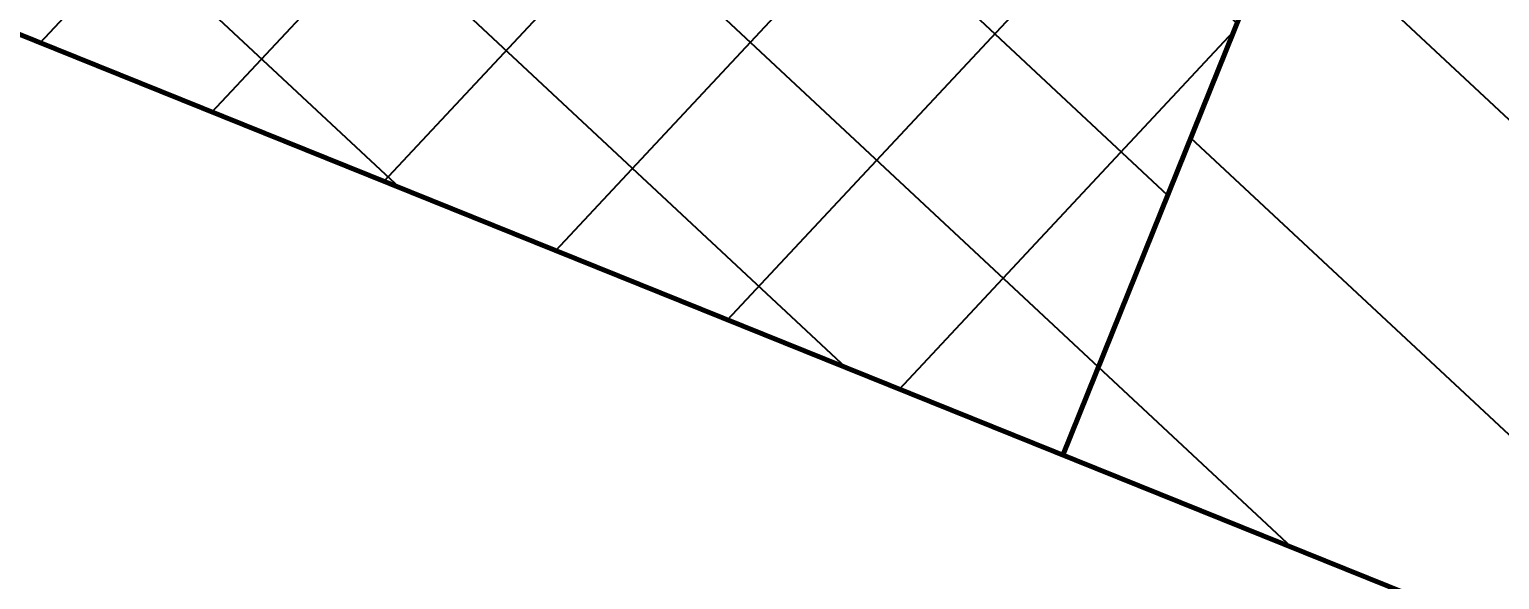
# Model space of a CAD drawing. Header units: millimetres. Extents: x -14850 to 14850, y -10500 to 10500.
# Drawn here: x -8681.52 to -8668.77, y 3852.39 to 3857.17 of the extents above; entities that cross this region are included whole.
import ezdxf

# ---------------------------------------------------------------- set-up
doc = ezdxf.new("R2010")
doc.units = ezdxf.units.MM
for name, color, linetype, lineweight in [('CAXA0', 7, 'Continuous', 70), ('CAXA4', 3, 'Continuous', 25), ('CAXA5', 4, 'Continuous', 25)]:
    doc.layers.add(name, color=color, linetype=linetype, lineweight=lineweight)
doc.styles.add('标准', font='', dxfattribs={"width": 0.667})
doc.styles.get('标准').set_extended_font_data('NSimSun')
doc.dimstyles.new('标准', dxfattribs={"dimscale": 50, "dimtxt": 3.5, "dimasz": 3, "dimexe": 2, "dimexo": 0, "dimtad": 1, "dimdec": 1, "dimzin": 12, "dimdsep": 46, "dimtxsty": '标准', "dimcen": 0, "dimdle": 4, "dimaunit": 1, "dimazin": 2, "dimtfac": 1, "dimtdec": 3, "dimtmove": 0, "dimatfit": 3, "dimfxl": 0, "dimtolj": 1, "dimtzin": 0, "dimarcsym": 0})

# ---------------------------------------------------------------- blocks, each defined once
blk = doc.blocks.new('CAXBLOCK114')
at = {"layer": 'CAXA0', "color": 0, "linetype": 'Continuous', "lineweight": 25}
for p, q in [((-8670.418, 3858.001), (-8663.596, 3851.631)), ((-8671.448, 3856.226), (-8665.415, 3850.593)), ((-8672.249, 3854.238), (-8670.572, 3852.672))]:
    blk.add_line(p, q, dxfattribs=at)
blk = doc.blocks.new('CAXBLOCK118')
at = {"layer": 'CAXA0', "color": 0, "linetype": 'Continuous', "lineweight": 25}
for p, q in [((-8680.082, 3861.553), (-8672.249, 3854.238)), ((-8676.864, 3860.601), (-8671.648, 3855.729)), ((-8680.683, 3860.062), (-8674.44, 3854.232)), ((-8672.997, 3859.041), (-8671.047, 3857.22)), ((-8681.284, 3858.571), (-8678.308, 3855.791))]:
    blk.add_line(p, q, dxfattribs=at)
blk = doc.blocks.new('CAXBLOCK119')
at = {"layer": 'CAXA0', "color": 0, "linetype": 'Continuous', "lineweight": 25}
for p, q in [((-8680.694, 3860.035), (-8679.263, 3861.568)), ((-8681.429, 3857.05), (-8677.772, 3860.967)), ((-8679.938, 3856.449), (-8676.281, 3860.365)), ((-8678.447, 3855.848), (-8674.79, 3859.764)), ((-8676.956, 3855.247), (-8673.299, 3859.163)), ((-8675.466, 3854.645), (-8671.808, 3858.562)), ((-8673.975, 3854.044), (-8671.076, 3857.148))]:
    blk.add_line(p, q, dxfattribs=at)
blk = doc.blocks.new('CAXBLOCK113', base_point=(-8680.86, 3872.994))
at = {"layer": 'CAXA0'}
blk.add_line((-8668.818, 3862.747), (-8672.558, 3853.473), dxfattribs=at)
at = {"layer": 'CAXA0', "linetype": 'Continuous', "lineweight": 70}
blk.add_line((-8649.372, 3844.124), (-8681.832, 3857.212), dxfattribs=at)
at = {"layer": 'CAXA5'}
for name in ['CAXBLOCK119', 'CAXBLOCK118', 'CAXBLOCK114']:
    blk.add_blockref(name, (0, 0), dxfattribs=at)
blk = doc.blocks.new('CAXBLOCK103', base_point=(-8714.606, 3915.173))
at = {"layer": 'CAXA0'}
blk.add_blockref('CAXBLOCK113', (-8680.86, 3872.994), dxfattribs=at)
blk = doc.blocks.new('*D869')
at = {"layer": 'CAXA4', "linetype": 'Continuous', "lineweight": 25}
for points in [[(-11382.378, 8429.331), (-11232.378, 8448.081), (-11232.378, 8410.581)], [(657.622, 8429.331), (507.622, 8448.081), (507.622, 8410.581)]]:
    blk.add_hatch(color=0, dxfattribs=at).paths.add_polyline_path(points, flags=0)
at = {"layer": 'CAXA4', "color": 0, "linetype": 'Continuous', "lineweight": 25}
for p, q in [((-11382.378, 3016.673), (-11382.378, 8529.331)), ((657.622, 3326.673), (657.622, 8529.331)), ((657.622, 8429.331), (-11382.378, 8429.331))]:
    blk.add_line(p, q, dxfattribs=at)
at = {"layer": 'CAXA4', "color": 0, "linetype": 'Continuous', "lineweight": 25, "insert": (-5597.269, 8700.331), "char_height": 175, "attachment_point": 1, "style": '标准'}
blk.add_mtext('\\fNSimSun|b0|i0|p34;12040', dxfattribs=at)

msp = doc.modelspace()

# ---------------------------------------------------------------- block references
at = {"layer": 'CAXA0'}
msp.add_blockref('CAXBLOCK103', (-8714.606, 3915.173), dxfattribs=at)

# ---------------------------------------------------------------- dimensions: what is measured, and where the dimension line sits
at = {"layer": 'CAXA4'}
dim = msp.add_linear_dim(base=(-5362.378, 8429.331), p1=(657.622, 3326.673), p2=(-11382.378, 3016.673), text='\\fNSimSun;12040', dimstyle='标准', dxfattribs=at)
dim.commit()
dim.dimension.update_dxf_attribs({"geometry": '*D869', "text_midpoint": (-5362.378, 8580.456)})

doc.saveas('drawing.dxf')
